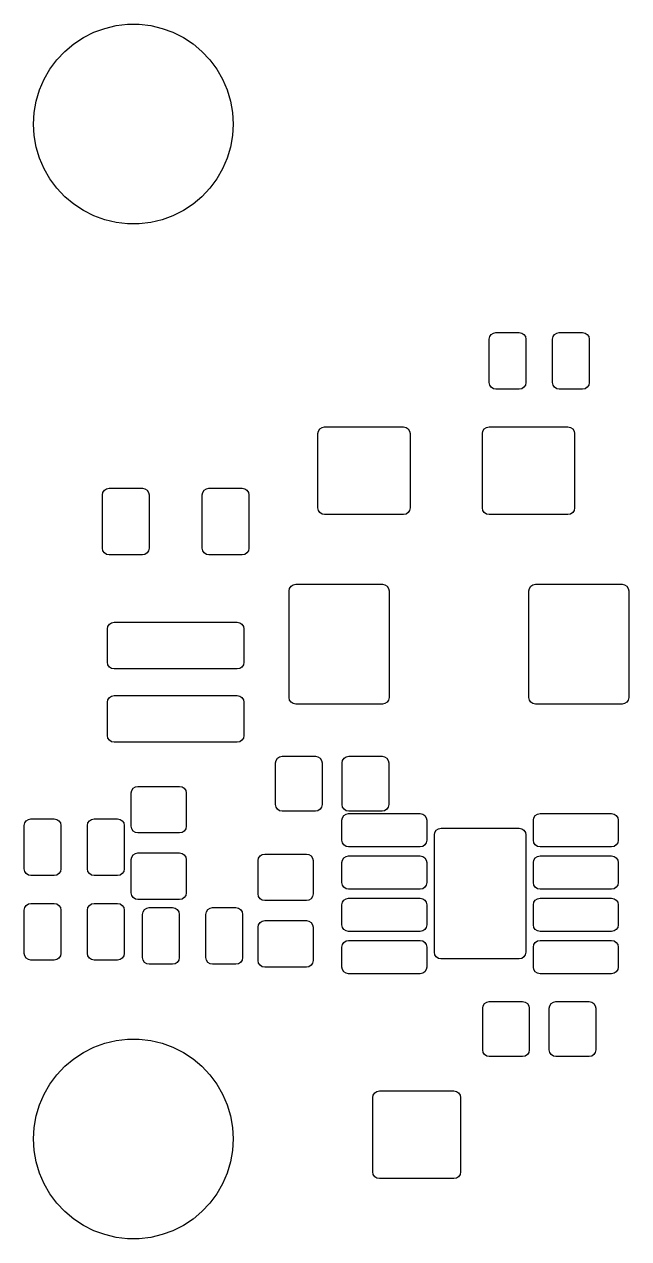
# Model space of a CAD drawing. Extents: x 4.67 to 6.12, y -4.12 to -2.68.
# Drawn here: x 4.671 to 5.386, y -4.118 to -2.682 of the extents above; entities that cross this region are included whole.
import ezdxf

# ---------------------------------------------------------------- set-up
doc = ezdxf.new("R2010")
doc.units = 0
doc.header["$MEASUREMENT"] = 0
doc.layers.add('BLACK', color=7, linetype='CONTINUOUS')

msp = doc.modelspace()

# ---------------------------------------------------------------- linework, layer by layer
at = {"layer": 'BLACK', "linetype": 'CONTINUOUS'}
for p, q in [((4.7661, -2.6869), (4.7795, -2.6837)), ((4.7795, -2.6837), (4.7931, -2.6821)), ((4.7931, -2.6821), (4.8069, -2.6821)), ((4.8069, -2.6821), (4.8205, -2.6837)), ((4.8205, -2.6837), (4.8339, -2.6869)), ((4.7295, -2.7053), (4.7409, -2.6977)), ((4.7409, -2.6977), (4.7532, -2.6915)), ((4.7532, -2.6915), (4.7661, -2.6869)), ((4.8339, -2.6869), (4.8468, -2.6915)), ((4.8468, -2.6915), (4.8591, -2.6977)), ((4.8591, -2.6977), (4.8705, -2.7053)), ((4.7189, -2.7141), (4.7295, -2.7053)), ((4.8705, -2.7053), (4.8811, -2.7141)), ((4.7013, -2.7351), (4.7095, -2.7241)), ((4.7095, -2.7241), (4.7189, -2.7141)), ((4.8811, -2.7141), (4.8905, -2.7241)), ((4.8905, -2.7241), (4.8987, -2.7351)), ((4.6945, -2.747), (4.7013, -2.7351)), ((4.8987, -2.7351), (4.9055, -2.747)), ((4.689, -2.7596), (4.6945, -2.747)), ((4.9055, -2.747), (4.911, -2.7596)), ((4.6851, -2.7728), (4.689, -2.7596)), ((4.911, -2.7596), (4.9149, -2.7728)), ((4.6827, -2.7863), (4.6851, -2.7728)), ((4.9149, -2.7728), (4.9173, -2.7863)), ((4.6819, -2.8), (4.6827, -2.7863)), ((4.9173, -2.7863), (4.9181, -2.8)), ((4.6827, -2.8137), (4.6819, -2.8)), ((4.6851, -2.8272), (4.6827, -2.8137)), ((4.9173, -2.8137), (4.9149, -2.8272)), ((4.9181, -2.8), (4.9173, -2.8137)), ((4.689, -2.8404), (4.6851, -2.8272)), ((4.9149, -2.8272), (4.911, -2.8404)), ((4.6945, -2.853), (4.689, -2.8404)), ((4.911, -2.8404), (4.9055, -2.853)), ((4.7013, -2.8649), (4.6945, -2.853)), ((4.9055, -2.853), (4.8987, -2.8649)), ((4.7095, -2.8759), (4.7013, -2.8649)), ((4.8987, -2.8649), (4.8905, -2.8759)), ((4.7189, -2.8859), (4.7095, -2.8759)), ((4.7295, -2.8947), (4.7189, -2.8859)), ((4.8811, -2.8859), (4.8705, -2.8947)), ((4.8905, -2.8759), (4.8811, -2.8859)), ((4.7409, -2.9023), (4.7295, -2.8947)), ((4.8705, -2.8947), (4.8591, -2.9023)), ((4.7532, -2.9085), (4.7409, -2.9023)), ((4.7661, -2.9131), (4.7532, -2.9085)), ((4.7795, -2.9163), (4.7661, -2.9131)), ((4.8339, -2.9131), (4.8205, -2.9163)), ((4.8468, -2.9085), (4.8339, -2.9131)), ((4.8591, -2.9023), (4.8468, -2.9085)), ((4.7931, -2.9179), (4.7795, -2.9163)), ((4.8069, -2.9179), (4.7931, -2.9179)), ((4.8205, -2.9163), (4.8069, -2.9179)), ((5.2209, -3.0544), (5.2215, -3.0514)), ((5.2209, -3.1056), (5.2209, -3.0544)), ((5.2215, -3.0514), (5.2233, -3.0488)), ((5.2233, -3.0488), (5.2258, -3.0471)), ((5.2258, -3.0471), (5.2288, -3.0465)), ((5.2288, -3.0465), (5.2564, -3.0465)), ((5.2564, -3.0465), (5.2594, -3.0471)), ((5.2594, -3.0471), (5.2619, -3.0488)), ((5.2619, -3.0488), (5.2637, -3.0514)), ((5.2637, -3.0514), (5.2643, -3.0544)), ((5.2643, -3.0544), (5.2643, -3.1056)), ((5.2957, -3.0544), (5.2963, -3.0514)), ((5.2957, -3.1056), (5.2957, -3.0544)), ((5.2963, -3.0514), (5.2981, -3.0488)), ((5.2981, -3.0488), (5.3006, -3.0471)), ((5.3006, -3.0471), (5.3036, -3.0465)), ((5.3036, -3.0465), (5.3312, -3.0465)), ((5.3312, -3.0465), (5.3342, -3.0471)), ((5.3342, -3.0471), (5.3367, -3.0488)), ((5.3367, -3.0488), (5.3385, -3.0514)), ((5.3385, -3.0514), (5.3391, -3.0544)), ((5.3391, -3.0544), (5.3391, -3.1056)), ((5.2215, -3.1086), (5.2209, -3.1056)), ((5.2233, -3.1112), (5.2215, -3.1086)), ((5.2258, -3.1129), (5.2233, -3.1112)), ((5.2288, -3.1135), (5.2258, -3.1129)), ((5.2564, -3.1135), (5.2288, -3.1135)), ((5.2594, -3.1129), (5.2564, -3.1135)), ((5.2619, -3.1112), (5.2594, -3.1129)), ((5.2637, -3.1086), (5.2619, -3.1112)), ((5.2643, -3.1056), (5.2637, -3.1086)), ((5.2963, -3.1086), (5.2957, -3.1056)), ((5.2981, -3.1112), (5.2963, -3.1086)), ((5.3006, -3.1129), (5.2981, -3.1112)), ((5.3036, -3.1135), (5.3006, -3.1129)), ((5.3312, -3.1135), (5.3036, -3.1135)), ((5.3342, -3.1129), (5.3312, -3.1135)), ((5.3367, -3.1112), (5.3342, -3.1129)), ((5.3385, -3.1086), (5.3367, -3.1112)), ((5.3391, -3.1056), (5.3385, -3.1086)), ((5.0231, -3.1588), (5.0261, -3.1582)), ((5.0261, -3.1582), (5.1194, -3.1582)), ((5.1194, -3.1582), (5.1224, -3.1588)), ((5.2176, -3.1588), (5.2206, -3.1582)), ((5.2206, -3.1582), (5.3139, -3.1582)), ((5.3139, -3.1582), (5.3169, -3.1588)), ((5.0182, -3.1661), (5.0188, -3.1631)), ((5.0182, -3.2539), (5.0182, -3.1661)), ((5.0188, -3.1631), (5.0205, -3.1605)), ((5.0205, -3.1605), (5.0231, -3.1588)), ((5.1224, -3.1588), (5.125, -3.1605)), ((5.125, -3.1605), (5.1267, -3.1631)), ((5.1267, -3.1631), (5.1273, -3.1661)), ((5.1273, -3.1661), (5.1273, -3.2539)), ((5.2127, -3.1661), (5.2133, -3.1631)), ((5.2127, -3.2539), (5.2127, -3.1661)), ((5.2133, -3.1631), (5.215, -3.1605)), ((5.215, -3.1605), (5.2176, -3.1588)), ((5.3169, -3.1588), (5.3195, -3.1605)), ((5.3195, -3.1605), (5.3212, -3.1631)), ((5.3212, -3.1631), (5.3218, -3.1661)), ((5.3218, -3.1661), (5.3218, -3.2539)), ((4.7634, -3.2385), (4.764, -3.2355)), ((4.7634, -3.3015), (4.7634, -3.2385)), ((4.764, -3.2355), (4.7657, -3.2329)), ((4.7657, -3.2329), (4.7682, -3.2312)), ((4.7682, -3.2312), (4.7713, -3.2306)), ((4.7713, -3.2306), (4.8106, -3.2306)), ((4.8106, -3.2306), (4.8136, -3.2312)), ((4.8136, -3.2312), (4.8162, -3.2329)), ((4.8162, -3.2329), (4.8179, -3.2355)), ((4.8179, -3.2355), (4.8185, -3.2385)), ((4.8185, -3.2385), (4.8185, -3.3015)), ((4.8815, -3.2385), (4.8821, -3.2355)), ((4.8815, -3.3015), (4.8815, -3.2385)), ((4.8821, -3.2355), (4.8838, -3.2329)), ((4.8838, -3.2329), (4.8864, -3.2312)), ((4.8864, -3.2312), (4.8894, -3.2306)), ((4.8894, -3.2306), (4.9287, -3.2306)), ((4.9287, -3.2306), (4.9318, -3.2312)), ((4.9318, -3.2312), (4.9343, -3.2329)), ((4.9343, -3.2329), (4.936, -3.2355)), ((4.936, -3.2355), (4.9366, -3.2385)), ((4.9366, -3.2385), (4.9366, -3.3015)), ((5.0188, -3.2569), (5.0182, -3.2539)), ((5.0205, -3.2595), (5.0188, -3.2569)), ((5.1267, -3.2569), (5.125, -3.2595)), ((5.1273, -3.2539), (5.1267, -3.2569)), ((5.2133, -3.2569), (5.2127, -3.2539)), ((5.215, -3.2595), (5.2133, -3.2569)), ((5.3212, -3.2569), (5.3195, -3.2595)), ((5.3218, -3.2539), (5.3212, -3.2569)), ((5.0231, -3.2612), (5.0205, -3.2595)), ((5.0261, -3.2618), (5.0231, -3.2612)), ((5.1194, -3.2618), (5.0261, -3.2618)), ((5.1224, -3.2612), (5.1194, -3.2618)), ((5.125, -3.2595), (5.1224, -3.2612)), ((5.2176, -3.2612), (5.215, -3.2595)), ((5.2206, -3.2618), (5.2176, -3.2612)), ((5.3139, -3.2618), (5.2206, -3.2618)), ((5.3169, -3.2612), (5.3139, -3.2618)), ((5.3195, -3.2595), (5.3169, -3.2612)), ((4.764, -3.3045), (4.7634, -3.3015)), ((4.8185, -3.3015), (4.8179, -3.3045)), ((4.8821, -3.3045), (4.8815, -3.3015)), ((4.9366, -3.3015), (4.936, -3.3045)), ((4.7657, -3.3071), (4.764, -3.3045)), ((4.7682, -3.3088), (4.7657, -3.3071)), ((4.7713, -3.3094), (4.7682, -3.3088)), ((4.8106, -3.3094), (4.7713, -3.3094)), ((4.8136, -3.3088), (4.8106, -3.3094)), ((4.8162, -3.3071), (4.8136, -3.3088)), ((4.8179, -3.3045), (4.8162, -3.3071)), ((4.8838, -3.3071), (4.8821, -3.3045)), ((4.8864, -3.3088), (4.8838, -3.3071)), ((4.8894, -3.3094), (4.8864, -3.3088)), ((4.9287, -3.3094), (4.8894, -3.3094)), ((4.9318, -3.3088), (4.9287, -3.3094)), ((4.9343, -3.3071), (4.9318, -3.3088)), ((4.936, -3.3045), (4.9343, -3.3071)), ((4.9865, -3.3464), (4.9891, -3.3447)), ((4.9891, -3.3447), (4.9921, -3.3441)), ((4.9921, -3.3441), (5.0944, -3.3441)), ((5.0944, -3.3441), (5.0975, -3.3447)), ((5.0975, -3.3447), (5.1, -3.3464)), ((5.27, -3.3464), (5.2725, -3.3447)), ((5.2725, -3.3447), (5.2756, -3.3441)), ((5.2756, -3.3441), (5.3779, -3.3441)), ((5.3779, -3.3441), (5.3809, -3.3447)), ((5.3809, -3.3447), (5.3835, -3.3464)), ((4.9842, -3.352), (4.9848, -3.349)), ((4.9842, -3.478), (4.9842, -3.352)), ((4.9848, -3.349), (4.9865, -3.3464)), ((5.1, -3.3464), (5.1017, -3.349)), ((5.1017, -3.349), (5.1023, -3.352)), ((5.1023, -3.352), (5.1023, -3.478)), ((5.2677, -3.352), (5.2683, -3.349)), ((5.2677, -3.478), (5.2677, -3.352)), ((5.2683, -3.349), (5.27, -3.3464)), ((5.3835, -3.3464), (5.3852, -3.349)), ((5.3852, -3.349), (5.3858, -3.352)), ((5.3858, -3.352), (5.3858, -3.478)), ((4.7693, -3.397), (4.7699, -3.394)), ((4.7693, -3.4364), (4.7693, -3.397)), ((4.7699, -3.394), (4.7716, -3.3914)), ((4.7716, -3.3914), (4.7742, -3.3897)), ((4.7742, -3.3897), (4.7772, -3.3891)), ((4.7772, -3.3891), (4.9228, -3.3891)), ((4.9228, -3.3891), (4.9258, -3.3897)), ((4.9258, -3.3897), (4.9284, -3.3914)), ((4.9284, -3.3914), (4.9301, -3.394)), ((4.9301, -3.394), (4.9307, -3.397)), ((4.9307, -3.397), (4.9307, -3.4364)), ((4.7699, -3.4394), (4.7693, -3.4364)), ((4.7716, -3.442), (4.7699, -3.4394)), ((4.7742, -3.4437), (4.7716, -3.442)), ((4.7772, -3.4443), (4.7742, -3.4437)), ((4.9228, -3.4443), (4.7772, -3.4443)), ((4.9258, -3.4437), (4.9228, -3.4443)), ((4.9284, -3.442), (4.9258, -3.4437)), ((4.9301, -3.4394), (4.9284, -3.442)), ((4.9307, -3.4364), (4.9301, -3.4394)), ((4.7693, -3.4836), (4.7699, -3.4806)), ((4.7693, -3.523), (4.7693, -3.4836)), ((4.7699, -3.4806), (4.7716, -3.478)), ((4.7716, -3.478), (4.7742, -3.4763)), ((4.7742, -3.4763), (4.7772, -3.4757)), ((4.7772, -3.4757), (4.9228, -3.4757)), ((4.9228, -3.4757), (4.9258, -3.4763)), ((4.9258, -3.4763), (4.9284, -3.478)), ((4.9284, -3.478), (4.9301, -3.4806)), ((4.9301, -3.4806), (4.9307, -3.4836)), ((4.9307, -3.4836), (4.9307, -3.523)), ((4.9848, -3.481), (4.9842, -3.478)), ((4.9865, -3.4836), (4.9848, -3.481)), ((4.9891, -3.4853), (4.9865, -3.4836)), ((4.9921, -3.4859), (4.9891, -3.4853)), ((5.0944, -3.4859), (4.9921, -3.4859)), ((5.0975, -3.4853), (5.0944, -3.4859)), ((5.1, -3.4836), (5.0975, -3.4853)), ((5.1017, -3.481), (5.1, -3.4836)), ((5.1023, -3.478), (5.1017, -3.481)), ((5.2683, -3.481), (5.2677, -3.478)), ((5.27, -3.4836), (5.2683, -3.481)), ((5.2725, -3.4853), (5.27, -3.4836)), ((5.2756, -3.4859), (5.2725, -3.4853)), ((5.3779, -3.4859), (5.2756, -3.4859)), ((5.3809, -3.4853), (5.3779, -3.4859)), ((5.3835, -3.4836), (5.3809, -3.4853)), ((5.3852, -3.481), (5.3835, -3.4836)), ((5.3858, -3.478), (5.3852, -3.481)), ((4.7699, -3.526), (4.7693, -3.523)), ((4.7716, -3.5286), (4.7699, -3.526)), ((4.7742, -3.5303), (4.7716, -3.5286)), ((4.7772, -3.5309), (4.7742, -3.5303)), ((4.9228, -3.5309), (4.7772, -3.5309)), ((4.9258, -3.5303), (4.9228, -3.5309)), ((4.9284, -3.5286), (4.9258, -3.5303)), ((4.9301, -3.526), (4.9284, -3.5286)), ((4.9307, -3.523), (4.9301, -3.526)), ((4.9681, -3.5554), (4.9687, -3.5524)), ((4.9681, -3.6046), (4.9681, -3.5554)), ((4.9687, -3.5524), (4.9704, -3.5498)), ((4.9704, -3.5498), (4.9729, -3.5481)), ((4.9729, -3.5481), (4.9759, -3.5475)), ((4.9759, -3.5475), (5.0153, -3.5475)), ((5.0153, -3.5475), (5.0183, -3.5481)), ((5.0183, -3.5481), (5.0209, -3.5498)), ((5.0209, -3.5498), (5.0226, -3.5524)), ((5.0226, -3.5524), (5.0232, -3.5554)), ((5.0232, -3.5554), (5.0232, -3.6046)), ((5.0468, -3.5554), (5.0474, -3.5524)), ((5.0468, -3.6046), (5.0468, -3.5554)), ((5.0474, -3.5524), (5.0491, -3.5498)), ((5.0491, -3.5498), (5.0517, -3.5481)), ((5.0517, -3.5481), (5.0547, -3.5475)), ((5.0547, -3.5475), (5.0941, -3.5475)), ((5.0941, -3.5475), (5.0971, -3.5481)), ((5.0971, -3.5481), (5.0996, -3.5498)), ((5.0996, -3.5498), (5.1013, -3.5524)), ((5.1013, -3.5524), (5.1019, -3.5554)), ((5.1019, -3.5554), (5.1019, -3.6046)), ((4.7975, -3.5909), (4.7981, -3.5879)), ((4.7981, -3.5879), (4.7998, -3.5854)), ((4.7998, -3.5854), (4.8024, -3.5837)), ((4.8024, -3.5837), (4.8054, -3.5831)), ((4.8054, -3.5831), (4.8546, -3.5831)), ((4.8546, -3.5831), (4.8576, -3.5837)), ((4.8576, -3.5837), (4.8602, -3.5854)), ((4.8602, -3.5854), (4.8619, -3.5879)), ((4.8619, -3.5879), (4.8625, -3.5909)), ((4.7975, -3.6303), (4.7975, -3.5909)), ((4.8625, -3.5909), (4.8625, -3.6303)), ((4.9687, -3.6076), (4.9681, -3.6046)), ((4.9704, -3.6102), (4.9687, -3.6076)), ((4.9729, -3.6119), (4.9704, -3.6102)), ((4.9759, -3.6125), (4.9729, -3.6119)), ((5.0153, -3.6125), (4.9759, -3.6125)), ((5.0183, -3.6119), (5.0153, -3.6125)), ((5.0209, -3.6102), (5.0183, -3.6119)), ((5.0226, -3.6076), (5.0209, -3.6102)), ((5.0232, -3.6046), (5.0226, -3.6076)), ((5.0474, -3.6076), (5.0468, -3.6046)), ((5.0472, -3.6202), (5.0489, -3.6176)), ((5.0491, -3.6102), (5.0474, -3.6076)), ((5.0489, -3.6176), (5.0515, -3.6159)), ((5.0517, -3.6119), (5.0491, -3.6102)), ((5.0515, -3.6159), (5.0545, -3.6153)), ((5.0547, -3.6125), (5.0517, -3.6119)), ((5.0545, -3.6153), (5.1391, -3.6153)), ((5.0941, -3.6125), (5.0547, -3.6125)), ((5.0971, -3.6119), (5.0941, -3.6125)), ((5.0996, -3.6102), (5.0971, -3.6119)), ((5.1013, -3.6076), (5.0996, -3.6102)), ((5.1019, -3.6046), (5.1013, -3.6076)), ((5.1391, -3.6153), (5.1421, -3.6159)), ((5.1421, -3.6159), (5.1447, -3.6176)), ((5.1447, -3.6176), (5.1464, -3.6202)), ((5.2736, -3.6202), (5.2753, -3.6176)), ((5.2753, -3.6176), (5.2779, -3.6159)), ((5.2779, -3.6159), (5.2809, -3.6153)), ((5.2809, -3.6153), (5.3655, -3.6153)), ((5.3655, -3.6153), (5.3685, -3.6159)), ((5.3685, -3.6159), (5.3711, -3.6176)), ((5.3711, -3.6176), (5.3728, -3.6202)), ((4.6709, -3.6294), (4.6715, -3.6264)), ((4.6709, -3.6806), (4.6709, -3.6294)), ((4.6715, -3.6264), (4.6733, -3.6238)), ((4.6733, -3.6238), (4.6758, -3.6221)), ((4.6758, -3.6221), (4.6788, -3.6215)), ((4.6788, -3.6215), (4.7064, -3.6215)), ((4.7064, -3.6215), (4.7094, -3.6221)), ((4.7094, -3.6221), (4.7119, -3.6238)), ((4.7119, -3.6238), (4.7137, -3.6264)), ((4.7137, -3.6264), (4.7143, -3.6294)), ((4.7143, -3.6294), (4.7143, -3.6806)), ((4.7457, -3.6294), (4.7463, -3.6264)), ((4.7457, -3.6806), (4.7457, -3.6294)), ((4.7463, -3.6264), (4.7481, -3.6238)), ((4.7481, -3.6238), (4.7506, -3.6221)), ((4.7506, -3.6221), (4.7536, -3.6215)), ((4.7536, -3.6215), (4.7812, -3.6215)), ((4.7812, -3.6215), (4.7842, -3.6221)), ((4.7842, -3.6221), (4.7867, -3.6238)), ((4.7867, -3.6238), (4.7885, -3.6264)), ((4.7885, -3.6264), (4.7891, -3.6294)), ((4.7891, -3.6294), (4.7891, -3.6806)), ((4.7981, -3.6333), (4.7975, -3.6303)), ((4.8625, -3.6303), (4.8619, -3.6333)), ((5.0466, -3.6232), (5.0472, -3.6202)), ((5.0466, -3.6468), (5.0466, -3.6232)), ((5.1464, -3.6202), (5.147, -3.6232)), ((5.147, -3.6232), (5.147, -3.6468)), ((5.1608, -3.6332), (5.1638, -3.6326)), ((5.1638, -3.6326), (5.21, -3.6326)), ((5.21, -3.6326), (5.2101, -3.6326)), ((5.21, -3.6326), (5.21, -3.6326)), ((5.2101, -3.6326), (5.2563, -3.6326)), ((5.2563, -3.6326), (5.2593, -3.6332)), ((5.273, -3.6232), (5.2736, -3.6202)), ((5.273, -3.6468), (5.273, -3.6232)), ((5.3728, -3.6202), (5.3734, -3.6232)), ((5.3734, -3.6232), (5.3734, -3.6468)), ((4.7998, -3.6359), (4.7981, -3.6333)), ((4.8024, -3.6376), (4.7998, -3.6359)), ((4.8054, -3.6382), (4.8024, -3.6376)), ((4.8546, -3.6382), (4.8054, -3.6382)), ((4.8576, -3.6376), (4.8546, -3.6382)), ((4.8602, -3.6359), (4.8576, -3.6376)), ((4.8619, -3.6333), (4.8602, -3.6359)), ((5.0472, -3.6498), (5.0466, -3.6468)), ((5.147, -3.6468), (5.1464, -3.6498)), ((5.1559, -3.6405), (5.1565, -3.6375)), ((5.1559, -3.6866), (5.1559, -3.6405)), ((5.1565, -3.6375), (5.1582, -3.6349)), ((5.1582, -3.6349), (5.1608, -3.6332)), ((5.2593, -3.6332), (5.2619, -3.6349)), ((5.2619, -3.6349), (5.2636, -3.6375)), ((5.2636, -3.6375), (5.2642, -3.6405)), ((5.2642, -3.6405), (5.2642, -3.6867)), ((5.2736, -3.6498), (5.273, -3.6468)), ((5.3734, -3.6468), (5.3728, -3.6498)), ((5.0489, -3.6524), (5.0472, -3.6498)), ((5.0515, -3.6541), (5.0489, -3.6524)), ((5.0545, -3.6547), (5.0515, -3.6541)), ((5.1391, -3.6547), (5.0545, -3.6547)), ((5.1421, -3.6541), (5.1391, -3.6547)), ((5.1447, -3.6524), (5.1421, -3.6541)), ((5.1464, -3.6498), (5.1447, -3.6524)), ((5.2753, -3.6524), (5.2736, -3.6498)), ((5.2779, -3.6541), (5.2753, -3.6524)), ((5.2809, -3.6547), (5.2779, -3.6541)), ((5.3655, -3.6547), (5.2809, -3.6547)), ((5.3685, -3.6541), (5.3655, -3.6547)), ((5.3711, -3.6524), (5.3685, -3.6541)), ((5.3728, -3.6498), (5.3711, -3.6524)), ((4.7975, -3.6697), (4.7981, -3.6667)), ((4.7975, -3.7091), (4.7975, -3.6697)), ((4.7981, -3.6667), (4.7998, -3.6641)), ((4.7998, -3.6641), (4.8024, -3.6624)), ((4.8024, -3.6624), (4.8054, -3.6618)), ((4.8054, -3.6618), (4.8546, -3.6618)), ((4.8546, -3.6618), (4.8576, -3.6624)), ((4.8576, -3.6624), (4.8602, -3.6641)), ((4.8602, -3.6641), (4.8619, -3.6667)), ((4.8619, -3.6667), (4.8625, -3.6697)), ((4.8625, -3.6697), (4.8625, -3.7091)), ((4.9475, -3.6709), (4.9481, -3.6679)), ((4.9475, -3.7103), (4.9475, -3.6709)), ((4.9481, -3.6679), (4.9498, -3.6654)), ((4.9498, -3.6654), (4.9524, -3.6637)), ((4.9524, -3.6637), (4.9554, -3.6631)), ((4.9554, -3.6631), (5.0046, -3.6631)), ((5.0046, -3.6631), (5.0076, -3.6637)), ((5.0076, -3.6637), (5.0102, -3.6654)), ((5.0102, -3.6654), (5.0119, -3.6679)), ((5.0119, -3.6679), (5.0125, -3.6709)), ((5.0125, -3.6709), (5.0125, -3.7103)), ((5.0466, -3.6732), (5.0472, -3.6702)), ((5.0466, -3.6968), (5.0466, -3.6732)), ((5.0472, -3.6702), (5.0489, -3.6676)), ((5.0489, -3.6676), (5.0515, -3.6659)), ((5.0515, -3.6659), (5.0545, -3.6653)), ((5.0545, -3.6653), (5.1391, -3.6653)), ((5.1391, -3.6653), (5.1421, -3.6659)), ((5.1421, -3.6659), (5.1447, -3.6676)), ((5.1447, -3.6676), (5.1464, -3.6702)), ((5.1464, -3.6702), (5.147, -3.6732)), ((5.147, -3.6732), (5.147, -3.6968)), ((5.273, -3.6732), (5.2736, -3.6702)), ((5.273, -3.6968), (5.273, -3.6732)), ((5.2736, -3.6702), (5.2753, -3.6676)), ((5.2753, -3.6676), (5.2779, -3.6659)), ((5.2779, -3.6659), (5.2809, -3.6653)), ((5.2809, -3.6653), (5.3655, -3.6653)), ((5.3655, -3.6653), (5.3685, -3.6659)), ((5.3685, -3.6659), (5.3711, -3.6676)), ((5.3711, -3.6676), (5.3728, -3.6702)), ((5.3728, -3.6702), (5.3734, -3.6732)), ((5.3734, -3.6732), (5.3734, -3.6968)), ((4.6715, -3.6836), (4.6709, -3.6806)), ((4.6733, -3.6862), (4.6715, -3.6836)), ((4.6758, -3.6879), (4.6733, -3.6862)), ((4.6788, -3.6885), (4.6758, -3.6879)), ((4.7064, -3.6885), (4.6788, -3.6885)), ((4.7094, -3.6879), (4.7064, -3.6885)), ((4.7119, -3.6862), (4.7094, -3.6879)), ((4.7137, -3.6836), (4.7119, -3.6862)), ((4.7143, -3.6806), (4.7137, -3.6836)), ((4.7463, -3.6836), (4.7457, -3.6806)), ((4.7481, -3.6862), (4.7463, -3.6836)), ((4.7506, -3.6879), (4.7481, -3.6862)), ((4.7536, -3.6885), (4.7506, -3.6879)), ((4.7812, -3.6885), (4.7536, -3.6885)), ((4.7842, -3.6879), (4.7812, -3.6885)), ((4.7867, -3.6862), (4.7842, -3.6879)), ((4.7885, -3.6836), (4.7867, -3.6862)), ((4.7891, -3.6806), (4.7885, -3.6836)), ((5.1559, -3.6867), (5.1559, -3.6866)), ((5.1559, -3.733), (5.1559, -3.6867)), ((5.2642, -3.6867), (5.2641, -3.6871)), ((5.2641, -3.6871), (5.2641, -3.733)), ((5.0472, -3.6998), (5.0466, -3.6968)), ((5.0489, -3.7024), (5.0472, -3.6998)), ((5.0515, -3.7041), (5.0489, -3.7024)), ((5.0545, -3.7047), (5.0515, -3.7041)), ((5.1421, -3.7041), (5.1391, -3.7047)), ((5.1447, -3.7024), (5.1421, -3.7041)), ((5.1464, -3.6998), (5.1447, -3.7024)), ((5.147, -3.6968), (5.1464, -3.6998)), ((5.2736, -3.6998), (5.273, -3.6968)), ((5.2753, -3.7024), (5.2736, -3.6998)), ((5.2779, -3.7041), (5.2753, -3.7024)), ((5.2809, -3.7047), (5.2779, -3.7041)), ((5.3685, -3.7041), (5.3655, -3.7047)), ((5.3711, -3.7024), (5.3685, -3.7041)), ((5.3728, -3.6998), (5.3711, -3.7024)), ((5.3734, -3.6968), (5.3728, -3.6998)), ((4.7981, -3.7121), (4.7975, -3.7091)), ((4.7998, -3.7146), (4.7981, -3.7121)), ((4.8024, -3.7163), (4.7998, -3.7146)), ((4.8054, -3.7169), (4.8024, -3.7163)), ((4.8546, -3.7169), (4.8054, -3.7169)), ((4.8576, -3.7163), (4.8546, -3.7169)), ((4.8602, -3.7146), (4.8576, -3.7163)), ((4.8619, -3.7121), (4.8602, -3.7146)), ((4.8625, -3.7091), (4.8619, -3.7121)), ((4.9481, -3.7133), (4.9475, -3.7103)), ((4.9498, -3.7159), (4.9481, -3.7133)), ((4.9524, -3.7176), (4.9498, -3.7159)), ((4.9554, -3.7182), (4.9524, -3.7176)), ((5.0046, -3.7182), (4.9554, -3.7182)), ((5.0076, -3.7176), (5.0046, -3.7182)), ((5.0102, -3.7159), (5.0076, -3.7176)), ((5.0119, -3.7133), (5.0102, -3.7159)), ((5.0125, -3.7103), (5.0119, -3.7133)), ((5.0472, -3.7202), (5.0489, -3.7176)), ((5.0489, -3.7176), (5.0515, -3.7159)), ((5.0515, -3.7159), (5.0545, -3.7153)), ((5.1391, -3.7047), (5.0545, -3.7047)), ((5.0545, -3.7153), (5.1391, -3.7153)), ((5.1391, -3.7153), (5.1421, -3.7159)), ((5.1421, -3.7159), (5.1447, -3.7176)), ((5.1447, -3.7176), (5.1464, -3.7202)), ((5.2736, -3.7202), (5.2753, -3.7176)), ((5.2753, -3.7176), (5.2779, -3.7159)), ((5.2779, -3.7159), (5.2809, -3.7153)), ((5.3655, -3.7047), (5.2809, -3.7047)), ((5.2809, -3.7153), (5.3655, -3.7153)), ((5.3655, -3.7153), (5.3685, -3.7159)), ((5.3685, -3.7159), (5.3711, -3.7176)), ((5.3711, -3.7176), (5.3728, -3.7202)), ((4.6709, -3.7294), (4.6715, -3.7264)), ((4.6709, -3.7806), (4.6709, -3.7294)), ((4.6715, -3.7264), (4.6733, -3.7238)), ((4.6733, -3.7238), (4.6758, -3.7221)), ((4.6758, -3.7221), (4.6788, -3.7215)), ((4.6788, -3.7215), (4.7064, -3.7215)), ((4.7064, -3.7215), (4.7094, -3.7221)), ((4.7094, -3.7221), (4.7119, -3.7238)), ((4.7119, -3.7238), (4.7137, -3.7264)), ((4.7137, -3.7264), (4.7143, -3.7294)), ((4.7143, -3.7294), (4.7143, -3.7806)), ((4.7457, -3.7294), (4.7463, -3.7264)), ((4.7457, -3.7806), (4.7457, -3.7294)), ((4.7463, -3.7264), (4.7481, -3.7238)), ((4.7481, -3.7238), (4.7506, -3.7221)), ((4.7506, -3.7221), (4.7536, -3.7215)), ((4.7536, -3.7215), (4.7812, -3.7215)), ((4.7812, -3.7215), (4.7842, -3.7221)), ((4.7842, -3.7221), (4.7867, -3.7238)), ((4.7867, -3.7238), (4.7885, -3.7264)), ((4.7885, -3.7264), (4.7891, -3.7294)), ((4.7891, -3.7294), (4.7891, -3.7806)), ((4.8109, -3.7344), (4.8115, -3.7314)), ((4.8115, -3.7314), (4.8133, -3.7288)), ((4.8133, -3.7288), (4.8158, -3.7271)), ((4.8158, -3.7271), (4.8188, -3.7265)), ((4.8188, -3.7265), (4.8464, -3.7265)), ((4.8464, -3.7265), (4.8494, -3.7271)), ((4.8494, -3.7271), (4.8519, -3.7288)), ((4.8519, -3.7288), (4.8537, -3.7314)), ((4.8537, -3.7314), (4.8543, -3.7344)), ((4.8857, -3.7344), (4.8863, -3.7314)), ((4.8863, -3.7314), (4.8881, -3.7288)), ((4.8881, -3.7288), (4.8906, -3.7271)), ((4.8906, -3.7271), (4.8936, -3.7265)), ((4.8936, -3.7265), (4.9212, -3.7265)), ((4.9212, -3.7265), (4.9242, -3.7271)), ((4.9242, -3.7271), (4.9267, -3.7288)), ((4.9267, -3.7288), (4.9285, -3.7314)), ((4.9285, -3.7314), (4.9291, -3.7344)), ((5.0466, -3.7232), (5.0472, -3.7202)), ((5.0466, -3.7468), (5.0466, -3.7232)), ((5.1464, -3.7202), (5.147, -3.7232)), ((5.147, -3.7232), (5.147, -3.7468)), ((5.1559, -3.7793), (5.1559, -3.733)), ((5.2641, -3.733), (5.2641, -3.7793)), ((5.273, -3.7232), (5.2736, -3.7202)), ((5.273, -3.7468), (5.273, -3.7232)), ((5.3728, -3.7202), (5.3734, -3.7232)), ((5.3734, -3.7232), (5.3734, -3.7468)), ((4.8109, -3.7856), (4.8109, -3.7344)), ((4.8543, -3.7344), (4.8543, -3.7856)), ((4.8857, -3.7856), (4.8857, -3.7344)), ((4.9291, -3.7344), (4.9291, -3.7856)), ((4.9475, -3.7497), (4.9481, -3.7467)), ((4.9481, -3.7467), (4.9498, -3.7441)), ((4.9498, -3.7441), (4.9524, -3.7424)), ((4.9524, -3.7424), (4.9554, -3.7418)), ((4.9554, -3.7418), (5.0046, -3.7418)), ((5.0046, -3.7418), (5.0076, -3.7424)), ((5.0076, -3.7424), (5.0102, -3.7441)), ((5.0102, -3.7441), (5.0119, -3.7467)), ((5.0119, -3.7467), (5.0125, -3.7497)), ((5.0472, -3.7498), (5.0466, -3.7468)), ((5.147, -3.7468), (5.1464, -3.7498)), ((5.2736, -3.7498), (5.273, -3.7468)), ((5.3734, -3.7468), (5.3728, -3.7498)), ((4.9475, -3.7891), (4.9475, -3.7497)), ((5.0125, -3.7497), (5.0125, -3.7891)), ((5.0489, -3.7524), (5.0472, -3.7498)), ((5.0515, -3.7541), (5.0489, -3.7524)), ((5.0545, -3.7547), (5.0515, -3.7541)), ((5.1391, -3.7547), (5.0545, -3.7547)), ((5.1421, -3.7541), (5.1391, -3.7547)), ((5.1447, -3.7524), (5.1421, -3.7541)), ((5.1464, -3.7498), (5.1447, -3.7524)), ((5.2753, -3.7524), (5.2736, -3.7498)), ((5.2779, -3.7541), (5.2753, -3.7524)), ((5.2809, -3.7547), (5.2779, -3.7541)), ((5.3655, -3.7547), (5.2809, -3.7547)), ((5.3685, -3.7541), (5.3655, -3.7547)), ((5.3711, -3.7524), (5.3685, -3.7541)), ((5.3728, -3.7498), (5.3711, -3.7524)), ((5.0466, -3.7732), (5.0472, -3.7702)), ((5.0466, -3.7968), (5.0466, -3.7732)), ((5.0472, -3.7702), (5.0489, -3.7676)), ((5.0489, -3.7676), (5.0515, -3.7659)), ((5.0515, -3.7659), (5.0545, -3.7653)), ((5.0545, -3.7653), (5.1391, -3.7653)), ((5.1391, -3.7653), (5.1421, -3.7659)), ((5.1421, -3.7659), (5.1447, -3.7676)), ((5.1447, -3.7676), (5.1464, -3.7702)), ((5.1464, -3.7702), (5.147, -3.7732)), ((5.147, -3.7732), (5.147, -3.7968)), ((5.273, -3.7732), (5.2736, -3.7702)), ((5.273, -3.7968), (5.273, -3.7732)), ((5.2736, -3.7702), (5.2753, -3.7676)), ((5.2753, -3.7676), (5.2779, -3.7659)), ((5.2779, -3.7659), (5.2809, -3.7653)), ((5.2809, -3.7653), (5.3655, -3.7653)), ((5.3655, -3.7653), (5.3685, -3.7659)), ((5.3685, -3.7659), (5.3711, -3.7676)), ((5.3711, -3.7676), (5.3728, -3.7702)), ((5.3728, -3.7702), (5.3734, -3.7732)), ((5.3734, -3.7732), (5.3734, -3.7968)), ((4.6715, -3.7836), (4.6709, -3.7806)), ((4.6733, -3.7862), (4.6715, -3.7836)), ((4.6758, -3.7879), (4.6733, -3.7862)), ((4.6788, -3.7885), (4.6758, -3.7879)), ((4.7064, -3.7885), (4.6788, -3.7885)), ((4.7094, -3.7879), (4.7064, -3.7885)), ((4.7119, -3.7862), (4.7094, -3.7879)), ((4.7137, -3.7836), (4.7119, -3.7862)), ((4.7143, -3.7806), (4.7137, -3.7836)), ((4.7463, -3.7836), (4.7457, -3.7806)), ((4.7481, -3.7862), (4.7463, -3.7836)), ((4.7506, -3.7879), (4.7481, -3.7862)), ((4.7536, -3.7885), (4.7506, -3.7879)), ((4.7812, -3.7885), (4.7536, -3.7885)), ((4.7842, -3.7879), (4.7812, -3.7885)), ((4.7867, -3.7862), (4.7842, -3.7879)), ((4.7885, -3.7836), (4.7867, -3.7862)), ((4.7891, -3.7806), (4.7885, -3.7836)), ((4.8115, -3.7886), (4.8109, -3.7856)), ((4.8133, -3.7912), (4.8115, -3.7886)), ((4.8537, -3.7886), (4.8519, -3.7912)), ((4.8543, -3.7856), (4.8537, -3.7886)), ((4.8863, -3.7886), (4.8857, -3.7856)), ((4.8881, -3.7912), (4.8863, -3.7886)), ((4.9285, -3.7886), (4.9267, -3.7912)), ((4.9291, -3.7856), (4.9285, -3.7886)), ((4.9481, -3.7921), (4.9475, -3.7891)), ((5.0125, -3.7891), (5.0119, -3.7921)), ((5.1565, -3.7823), (5.1559, -3.7793)), ((5.1582, -3.7848), (5.1565, -3.7823)), ((5.1607, -3.7865), (5.1582, -3.7848)), ((5.1637, -3.7871), (5.1607, -3.7865)), ((5.21, -3.7871), (5.1637, -3.7871)), ((5.2563, -3.7871), (5.21, -3.7871)), ((5.2593, -3.7865), (5.2563, -3.7871)), ((5.2618, -3.7848), (5.2593, -3.7865)), ((5.2635, -3.7823), (5.2618, -3.7848)), ((5.2641, -3.7793), (5.2635, -3.7823)), ((4.8158, -3.7929), (4.8133, -3.7912)), ((4.8188, -3.7935), (4.8158, -3.7929)), ((4.8464, -3.7935), (4.8188, -3.7935)), ((4.8494, -3.7929), (4.8464, -3.7935)), ((4.8519, -3.7912), (4.8494, -3.7929)), ((4.8906, -3.7929), (4.8881, -3.7912)), ((4.8936, -3.7935), (4.8906, -3.7929)), ((4.9212, -3.7935), (4.8936, -3.7935)), ((4.9242, -3.7929), (4.9212, -3.7935)), ((4.9267, -3.7912), (4.9242, -3.7929)), ((4.9498, -3.7946), (4.9481, -3.7921)), ((4.9524, -3.7963), (4.9498, -3.7946)), ((4.9554, -3.7969), (4.9524, -3.7963)), ((5.0046, -3.7969), (4.9554, -3.7969)), ((5.0076, -3.7963), (5.0046, -3.7969)), ((5.0102, -3.7946), (5.0076, -3.7963)), ((5.0119, -3.7921), (5.0102, -3.7946)), ((5.0472, -3.7998), (5.0466, -3.7968)), ((5.0489, -3.8024), (5.0472, -3.7998)), ((5.0515, -3.8041), (5.0489, -3.8024)), ((5.0545, -3.8047), (5.0515, -3.8041)), ((5.1391, -3.8047), (5.0545, -3.8047)), ((5.1421, -3.8041), (5.1391, -3.8047)), ((5.1447, -3.8024), (5.1421, -3.8041)), ((5.1464, -3.7998), (5.1447, -3.8024)), ((5.147, -3.7968), (5.1464, -3.7998)), ((5.2736, -3.7998), (5.273, -3.7968)), ((5.2753, -3.8024), (5.2736, -3.7998)), ((5.2779, -3.8041), (5.2753, -3.8024)), ((5.2809, -3.8047), (5.2779, -3.8041)), ((5.3655, -3.8047), (5.2809, -3.8047)), ((5.3685, -3.8041), (5.3655, -3.8047)), ((5.3711, -3.8024), (5.3685, -3.8041)), ((5.3728, -3.7998), (5.3711, -3.8024)), ((5.3734, -3.7968), (5.3728, -3.7998)), ((5.2131, -3.8454), (5.2137, -3.8424)), ((5.2131, -3.8946), (5.2131, -3.8454)), ((5.2137, -3.8424), (5.2154, -3.8398)), ((5.2154, -3.8398), (5.2179, -3.8381)), ((5.2179, -3.8381), (5.2209, -3.8375)), ((5.2209, -3.8375), (5.2603, -3.8375)), ((5.2603, -3.8375), (5.2633, -3.8381)), ((5.2633, -3.8381), (5.2659, -3.8398)), ((5.2659, -3.8398), (5.2676, -3.8424)), ((5.2676, -3.8424), (5.2682, -3.8454)), ((5.2682, -3.8454), (5.2682, -3.8946)), ((5.2918, -3.8454), (5.2924, -3.8424)), ((5.2918, -3.8946), (5.2918, -3.8454)), ((5.2924, -3.8424), (5.2941, -3.8398)), ((5.2941, -3.8398), (5.2967, -3.8381)), ((5.2967, -3.8381), (5.2997, -3.8375)), ((5.2997, -3.8375), (5.3391, -3.8375)), ((5.3391, -3.8375), (5.3421, -3.8381)), ((5.3421, -3.8381), (5.3446, -3.8398)), ((5.3446, -3.8398), (5.3463, -3.8424)), ((5.3463, -3.8424), (5.3469, -3.8454)), ((5.3469, -3.8454), (5.3469, -3.8946)), ((4.7532, -3.8915), (4.7661, -3.8869)), ((4.7661, -3.8869), (4.7795, -3.8837)), ((4.7795, -3.8837), (4.7931, -3.8821)), ((4.7931, -3.8821), (4.8069, -3.8821)), ((4.8069, -3.8821), (4.8205, -3.8837)), ((4.8205, -3.8837), (4.8339, -3.8869)), ((4.8339, -3.8869), (4.8468, -3.8915)), ((4.7189, -3.9141), (4.7295, -3.9053)), ((4.7295, -3.9053), (4.7409, -3.8977)), ((4.7409, -3.8977), (4.7532, -3.8915)), ((4.8468, -3.8915), (4.8591, -3.8977)), ((4.8591, -3.8977), (4.8705, -3.9053)), ((4.8705, -3.9053), (4.8811, -3.9141)), ((5.2137, -3.8976), (5.2131, -3.8946)), ((5.2154, -3.9002), (5.2137, -3.8976)), ((5.2179, -3.9019), (5.2154, -3.9002)), ((5.2209, -3.9025), (5.2179, -3.9019)), ((5.2603, -3.9025), (5.2209, -3.9025)), ((5.2633, -3.9019), (5.2603, -3.9025)), ((5.2659, -3.9002), (5.2633, -3.9019)), ((5.2676, -3.8976), (5.2659, -3.9002)), ((5.2682, -3.8946), (5.2676, -3.8976)), ((5.2924, -3.8976), (5.2918, -3.8946)), ((5.2941, -3.9002), (5.2924, -3.8976)), ((5.2967, -3.9019), (5.2941, -3.9002)), ((5.2997, -3.9025), (5.2967, -3.9019)), ((5.3391, -3.9025), (5.2997, -3.9025)), ((5.3421, -3.9019), (5.3391, -3.9025)), ((5.3446, -3.9002), (5.3421, -3.9019)), ((5.3463, -3.8976), (5.3446, -3.9002)), ((5.3469, -3.8946), (5.3463, -3.8976)), ((4.7095, -3.9241), (4.7189, -3.9141)), ((4.8811, -3.9141), (4.8905, -3.9241)), ((4.7013, -3.9351), (4.7095, -3.9241)), ((4.8905, -3.9241), (4.8987, -3.9351)), ((4.689, -3.9596), (4.6945, -3.947)), ((4.6945, -3.947), (4.7013, -3.9351)), ((4.8987, -3.9351), (4.9055, -3.947)), ((4.9055, -3.947), (4.911, -3.9596)), ((5.0831, -3.951), (5.0837, -3.948)), ((5.0837, -3.948), (5.0854, -3.9454)), ((5.0854, -3.9454), (5.088, -3.9437)), ((5.088, -3.9437), (5.091, -3.9431)), ((5.091, -3.9431), (5.179, -3.9431)), ((5.179, -3.9431), (5.182, -3.9437)), ((5.182, -3.9437), (5.1846, -3.9454)), ((5.1846, -3.9454), (5.1863, -3.948)), ((5.1863, -3.948), (5.1869, -3.951)), ((4.6851, -3.9728), (4.689, -3.9596)), ((4.911, -3.9596), (4.9149, -3.9728)), ((5.0831, -4.039), (5.0831, -3.951)), ((5.1869, -3.951), (5.1869, -4.039)), ((4.6827, -3.9863), (4.6851, -3.9728)), ((4.9149, -3.9728), (4.9173, -3.9863)), ((4.6819, -4), (4.6827, -3.9863)), ((4.9173, -3.9863), (4.9181, -4)), ((4.6827, -4.0137), (4.6819, -4)), ((4.9181, -4), (4.9173, -4.0137)), ((4.6851, -4.0272), (4.6827, -4.0137)), ((4.9173, -4.0137), (4.9149, -4.0272)), ((4.689, -4.0404), (4.6851, -4.0272)), ((4.9149, -4.0272), (4.911, -4.0404)), ((4.6945, -4.053), (4.689, -4.0404)), ((4.911, -4.0404), (4.9055, -4.053)), ((5.0837, -4.042), (5.0831, -4.039)), ((5.0854, -4.0446), (5.0837, -4.042)), ((5.088, -4.0463), (5.0854, -4.0446)), ((5.091, -4.0469), (5.088, -4.0463)), ((5.179, -4.0469), (5.091, -4.0469)), ((5.182, -4.0463), (5.179, -4.0469)), ((5.1846, -4.0446), (5.182, -4.0463)), ((5.1863, -4.042), (5.1846, -4.0446)), ((5.1869, -4.039), (5.1863, -4.042)), ((4.7013, -4.0649), (4.6945, -4.053)), ((4.9055, -4.053), (4.8987, -4.0649)), ((4.7095, -4.0759), (4.7013, -4.0649)), ((4.7189, -4.0859), (4.7095, -4.0759)), ((4.8905, -4.0759), (4.8811, -4.0859)), ((4.8987, -4.0649), (4.8905, -4.0759)), ((4.7295, -4.0947), (4.7189, -4.0859)), ((4.8811, -4.0859), (4.8705, -4.0947)), ((4.7409, -4.1023), (4.7295, -4.0947)), ((4.7532, -4.1085), (4.7409, -4.1023)), ((4.8591, -4.1023), (4.8468, -4.1085)), ((4.8705, -4.0947), (4.8591, -4.1023)), ((4.7661, -4.1131), (4.7532, -4.1085)), ((4.7795, -4.1163), (4.7661, -4.1131)), ((4.7931, -4.1179), (4.7795, -4.1163)), ((4.8069, -4.1179), (4.7931, -4.1179)), ((4.8205, -4.1163), (4.8069, -4.1179)), ((4.8339, -4.1131), (4.8205, -4.1163)), ((4.8468, -4.1085), (4.8339, -4.1131))]:
    msp.add_line(p, q, dxfattribs=at)

doc.saveas('drawing.dxf')
